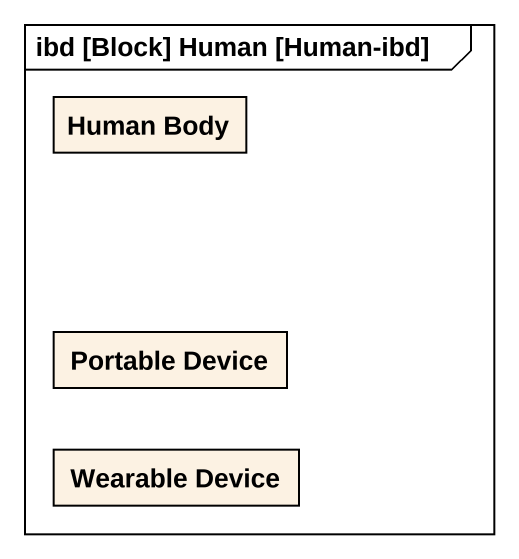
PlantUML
@startuml
mainframe ibd [Block] Human [Human-ibd]
rectangle "Human Body" as Human_Body
rectangle "Portable Device" as Portable_Device
rectangle "Wearable Device" as Wearable_Device
@enduml
